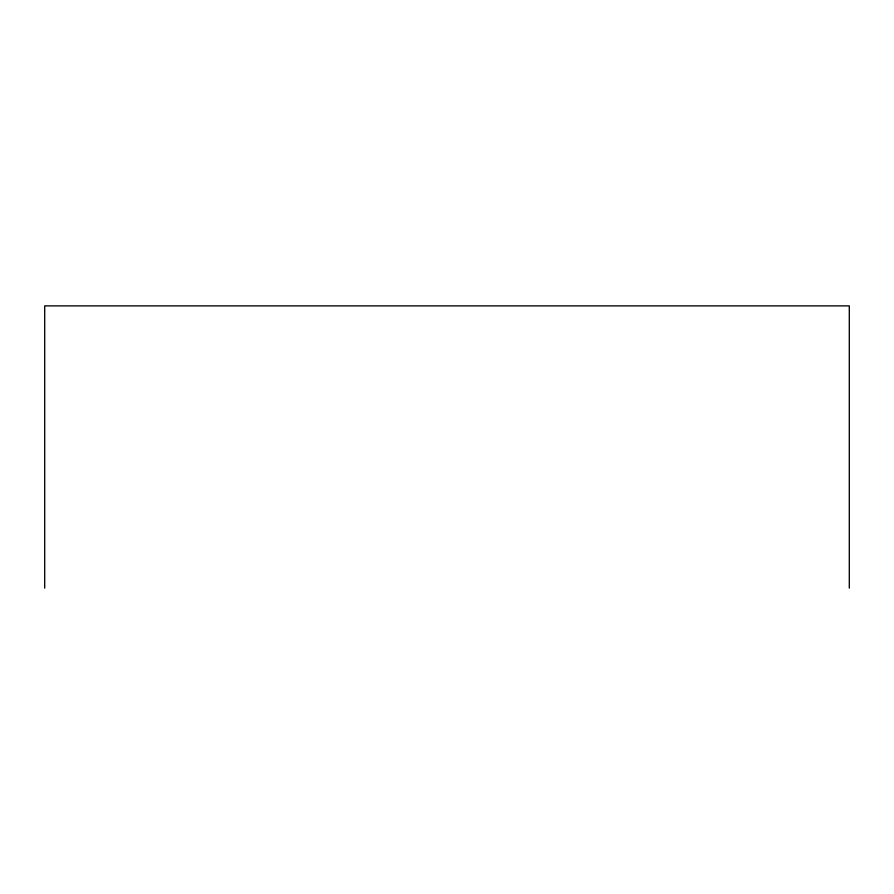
<?xml version="1.0" encoding="UTF-8"?>
<svg xmlns="http://www.w3.org/2000/svg" width="894" height="894" viewBox="0 0 894 894"><rect width="100%" height="100%" fill="white"/><g stroke="black" fill="none" stroke-linecap="round" stroke-linejoin="round"><path stroke-width="1.34" d="M849.3 588.118L849.3 305.882L44.7 305.882L44.7 588.118"/></g></svg>
